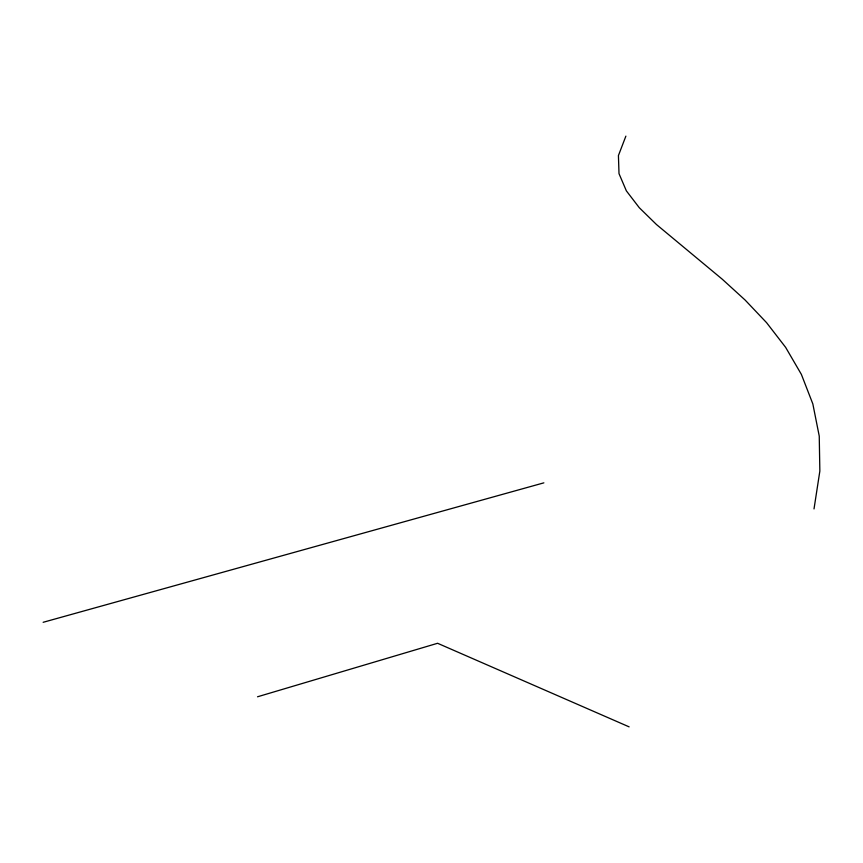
<?xml version="1.0" encoding="UTF-8"?>
<svg xmlns="http://www.w3.org/2000/svg" width="863" height="863" viewBox="0 0 863 863"><rect width="100%" height="100%" fill="white"/><g stroke="black" fill="none" stroke-linecap="round" stroke-linejoin="round"><path stroke-width="1.29" d="M814.014 508.922L819.85 471.09L819.246 436.117L812.838 403.916L801.371 374.38L785.643 347.368L766.571 322.665L745.114 300.044L722.288 279.234L656.495 224.553L639.278 207.703L626.376 190.874L619.008 173.636L618.426 155.556L625.88 136.138M257.53 696.786L437.584 643.28L629.127 726.862M43.15 622.299L543.863 482.849"/></g></svg>
